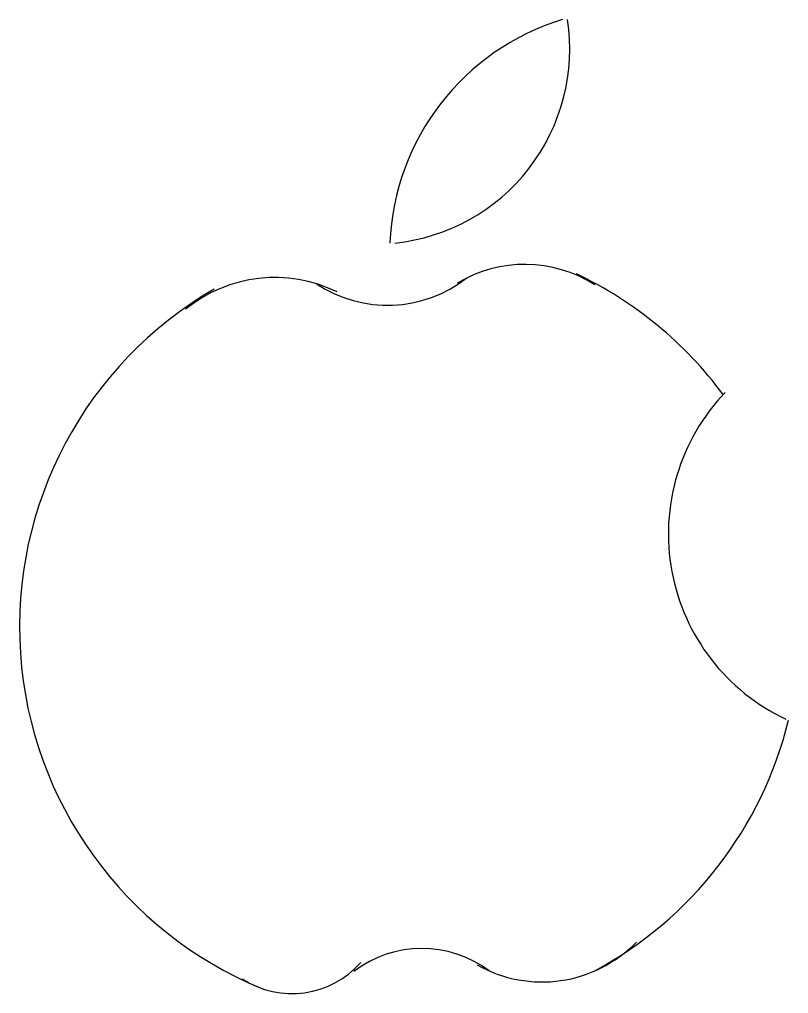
# Model space of a CAD drawing. Header units: inches. Extents: x 46.5 to 67.3, y 10.8 to 37.1.
import ezdxf

# ---------------------------------------------------------------- set-up
doc = ezdxf.new("R2010")
doc.units = ezdxf.units.IN
doc.header["$MEASUREMENT"] = 0

msp = doc.modelspace()

# ---------------------------------------------------------------- linework, layer by layer
for centre, radius, start, end in [((63.094, 30.768), 6.588, 106.8992, 177.6882), ((56.106, 36.273), 5.266, 275.8578, 8.7297), ((60.158, 26.915), 3.541, 57.7309, 121.0293), ((53.401, 26.287), 3.816, 63.8776, 129.207), ((56.449, 32.839), 3.485, 236.5253, 307.9228), ((57.045, 20.661), 10.548, 36.5354, 64.7022), ((57.045, 20.661), 10.548, 120.069, 247.6505), ((69.565, 23.176), 5.526, 136.2597, 244.854), ((57.045, 20.661), 10.548, 298.2032, 346.1817), ((60.622, 14.643), 3.568, 240.5541, 315.7011), ((57.376, 8.945), 3.033, 53.1858, 127.2627), ((53.865, 13.247), 2.486, 237.0878, 318.456)]:
    msp.add_arc(centre, radius, start, end)

doc.saveas('drawing.dxf')
